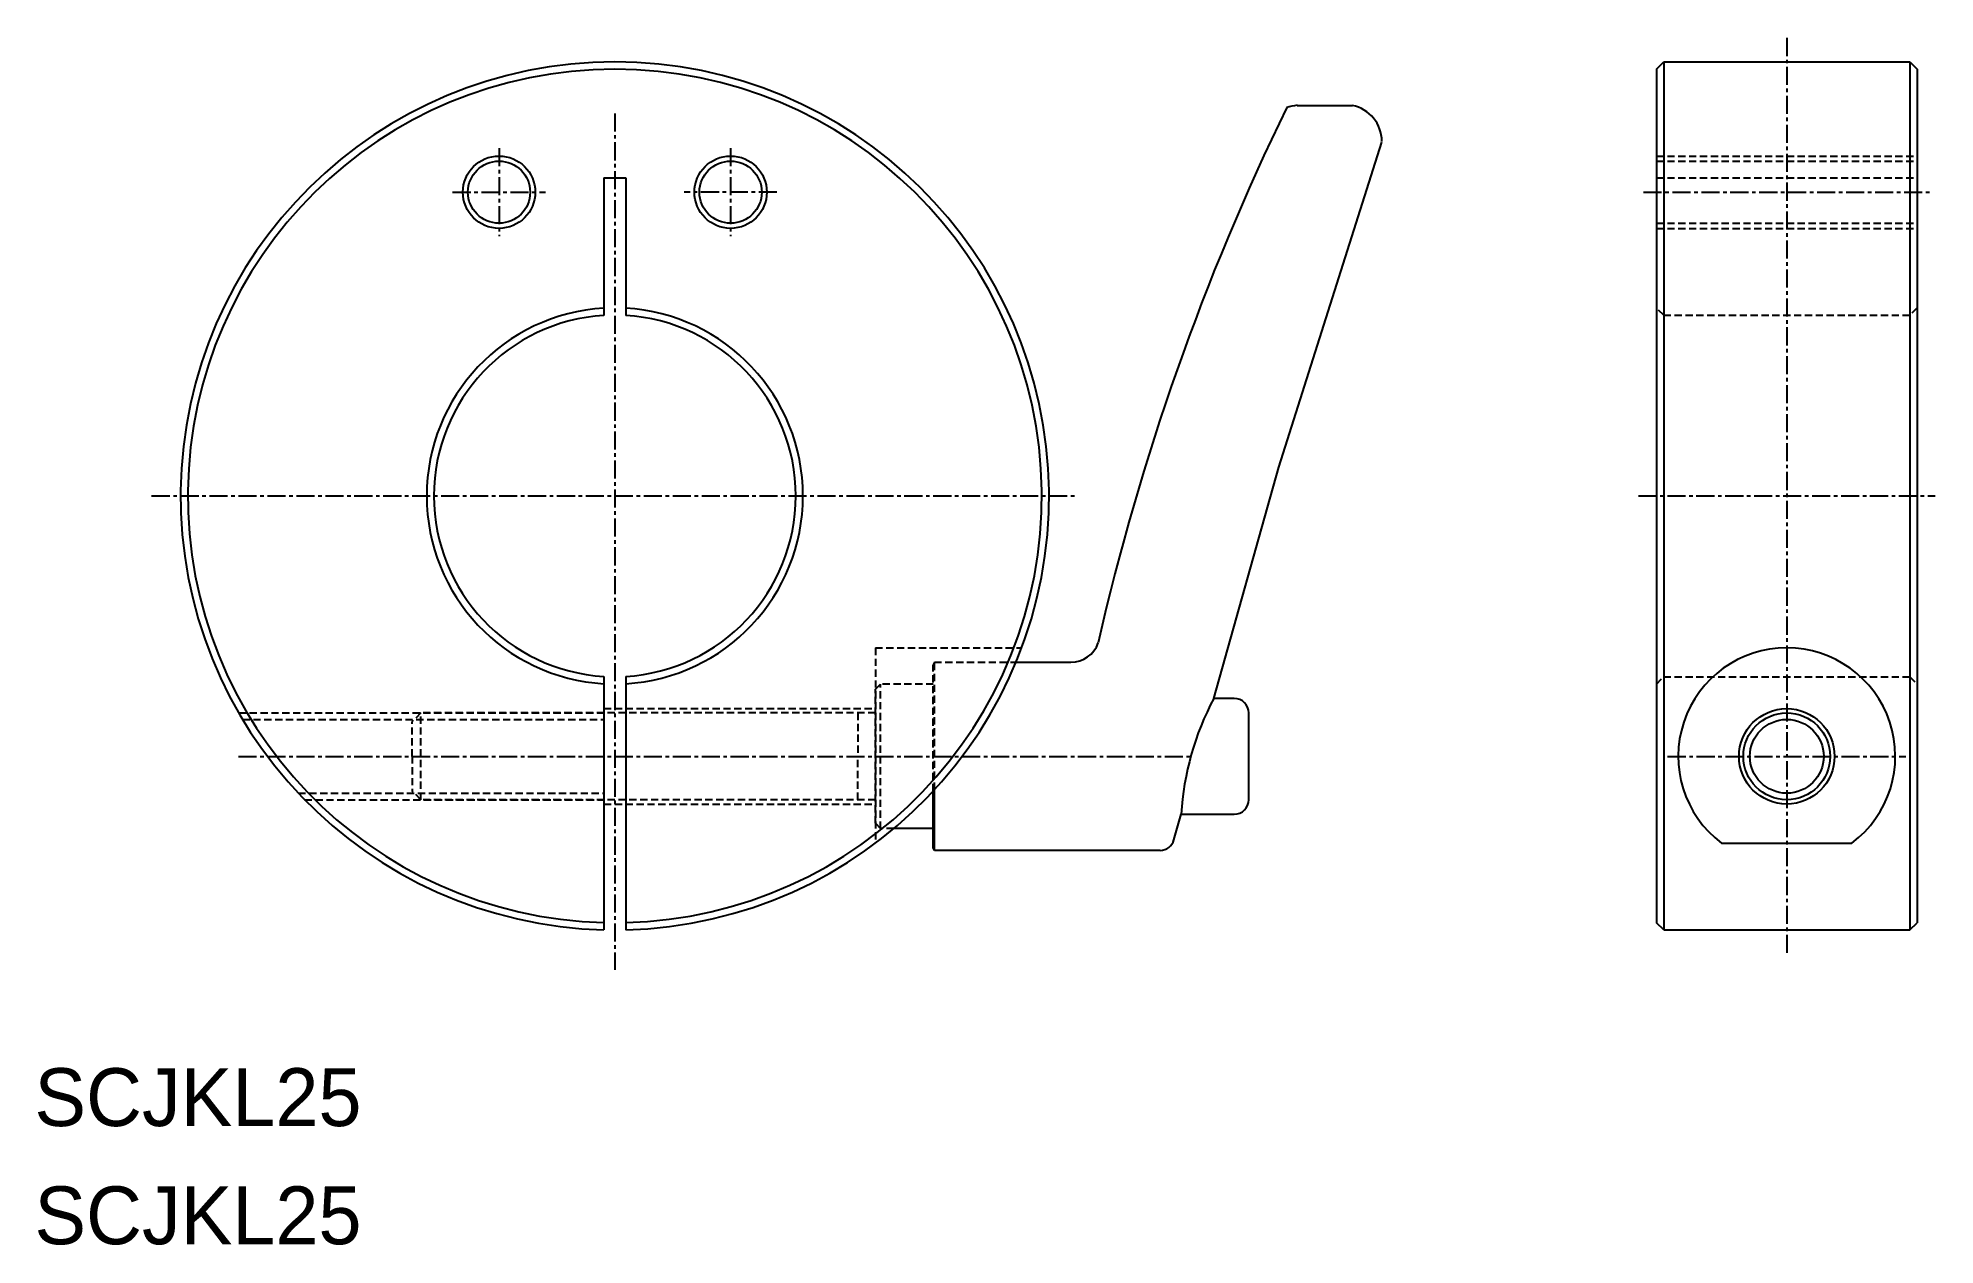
# Model space of a CAD drawing. Extents: x 10 to 141, y 10 to 93.
import ezdxf

# ---------------------------------------------------------------- set-up
doc = ezdxf.new("R2010")
doc.units = 0
doc.linetypes.add('CENTER', pattern=[2, 1.25, -0.25, 0.25, -0.25])
doc.linetypes.add('DASHED', pattern=[0.75, 0.5, -0.25])
doc.layers.get('0').update_dxf_attribs({"linetype": 'CONTINUOUS'})
doc.layers.add('CENTER', color=1, linetype='CENTER')

msp = doc.modelspace()

# ---------------------------------------------------------------- linework, layer by layer
at = {"color": 7, "linetype": 'CONTINUOUS'}
for p, q in [((122.07, 91.23), (122.57, 91.73)), ((122.07, 91.23), (122.07, 32.23)), ((122.57, 91.73), (122.57, 31.73)), ((122.57, 91.73), (139.57, 91.73)), ((139.57, 91.73), (139.57, 31.73)), ((139.57, 91.73), (140.07, 91.23)), ((140.07, 91.23), (140.07, 32.23)), ((97.24, 88.73), (101.06, 88.73)), ((95.98, 63.73), (103.1, 86.19)), ((49.35, 83.73), (49.35, 74.21)), ((49.35, 83.73), (50.85, 83.73)), ((50.85, 83.73), (50.85, 74.21)), ((91.48, 47.73), (95.98, 63.73)), ((77.81, 50.23), (81.61, 50.23)), ((49.35, 49.26), (49.35, 31.74)), ((50.85, 49.26), (50.85, 31.74)), ((92.9, 47.73), (91.48, 47.73)), ((93.9, 40.73), (93.9, 46.73)), ((72.1, 37.43), (72.1, 41.34)), ((72.18, 37.23), (72.18, 41.43)), ((88.73, 37.96), (89.23, 39.73)), ((89.23, 39.73), (92.9, 39.73)), ((72.1, 38.73), (69.36, 38.73)), ((72.18, 37.23), (72.1, 37.43)), ((87.77, 37.23), (72.18, 37.23)), ((126.57, 37.73), (135.57, 37.73)), ((122.57, 31.73), (122.07, 32.23)), ((122.57, 31.73), (139.57, 31.73)), ((139.57, 31.73), (140.07, 32.23))]:
    msp.add_line(p, q, dxfattribs=at)
at = {"color": 3, "linetype": 'DASHED'}
for p, q in [((122.07, 85.23), (140.07, 85.23)), ((122.07, 84.88), (140.07, 84.88)), ((122.07, 83.73), (140.07, 83.73)), ((122.07, 80.58), (140.07, 80.58)), ((122.07, 80.23), (140.07, 80.23)), ((122.57, 74.23), (122.07, 74.73)), ((140.07, 74.73), (139.57, 74.23)), ((122.57, 74.23), (139.57, 74.23)), ((68.1, 51.23), (78.2, 51.23)), ((68.1, 51.23), (68.1, 37.73)), ((72.18, 50.23), (72.1, 50.03)), ((72.1, 41.34), (72.1, 50.03)), ((72.18, 50.23), (77.81, 50.23)), ((72.18, 41.43), (72.18, 50.23)), ((68.1, 48.37), (68.46, 48.73)), ((68.46, 38.73), (68.46, 48.73)), ((72.1, 48.73), (68.46, 48.73)), ((122.07, 48.73), (122.57, 49.23)), ((122.57, 49.23), (139.57, 49.23)), ((139.57, 49.23), (140.07, 48.73)), ((68.1, 39.1), (68.1, 48.37)), ((24.12, 46.73), (49.35, 46.73)), ((24.38, 46.28), (49.35, 46.28)), ((36.7, 46.73), (36.1, 46.13)), ((36.1, 43.73), (36.1, 46.13)), ((68.1, 46.73), (36.7, 46.73)), ((36.7, 40.73), (36.7, 46.73)), ((49.35, 47.03), (68.1, 47.03)), ((66.9, 46.73), (66.9, 43.73)), ((36.1, 43.73), (36.1, 41.33)), ((66.9, 40.73), (66.9, 43.73)), ((28.24, 41.18), (49.35, 41.18)), ((28.67, 40.73), (49.35, 40.73)), ((36.7, 40.73), (36.1, 41.33)), ((68.1, 40.73), (36.7, 40.73)), ((49.35, 40.43), (68.1, 40.43)), ((68.1, 39.1), (68.46, 38.73)), ((69.36, 38.73), (68.46, 38.73))]:
    msp.add_line(p, q, dxfattribs=at)
at = {"color": 3, "linetype": 'CONTINUOUS'}
for centre, radius in [((42.1, 82.73), 2.5), ((58.1, 82.73), 2.5), ((131.07, 43.73), 3)]:
    msp.add_circle(centre, radius, dxfattribs=at)
at = {"color": 7, "linetype": 'CONTINUOUS'}
for centre, radius in [((42.1, 82.73), 2.15), ((58.1, 82.73), 2.15), ((131.07, 43.73), 3.3), ((131.07, 43.73), 2.55)]:
    msp.add_circle(centre, radius, dxfattribs=at)
for centre, radius, start, end in [((50.1, 61.73), 30, 271.4325, 268.5675), ((50.1, 61.73), 29.5, 271.482, 268.518), ((250.53, 13.58), 171.3, 154.0311, 167.1877), ((98.04, 82.79), 6, 97.7241, 104.6825), ((100.52, 86.21), 2.58, 0.7205, 77.814), ((50.1, 61.73), 13, 93.3074, 266.6926), ((50.1, 61.73), 13, 273.3074, 86.6926), ((50.1, 61.73), 12.5, 93.4398, 266.5602), ((50.1, 61.73), 12.5, 273.4398, 86.5602), ((81.61, 52.23), 2, 270, 340.621), ((131.07, 43.73), 7.5, 306.8699, 233.1301), ((108.91, 38.51), 19.72, 152.1114, 176.4391), ((92.9, 46.73), 1, 0, 90), ((92.9, 40.73), 1, 270, 0), ((87.77, 38.23), 1, 270, 344.2753)]:
    msp.add_arc(centre, radius, start, end, dxfattribs=at)
at = {"layer": 'CENTER', "color": 1, "linetype": 'CENTER'}
for p, q in [((131.07, 93.39), (131.07, 30.07)), ((50.1, 88.18), (50.1, 28.98)), ((42.1, 85.77), (42.1, 79.7)), ((58.1, 85.77), (58.1, 79.7)), ((38.89, 82.73), (45.3, 82.73)), ((61.3, 82.73), (54.89, 82.73)), ((121.17, 82.73), (140.97, 82.73)), ((18.1, 61.73), (82.1, 61.73)), ((120.82, 61.73), (141.32, 61.73)), ((24.1, 43.73), (89.89, 43.73)), ((122.84, 43.73), (139.29, 43.73))]:
    msp.add_line(p, q, dxfattribs=at)

# ---------------------------------------------------------------- texts
at = {"color": 7, "linetype": 'CONTINUOUS'}
for p in [(10, 18.17), (10, 10)]:
    msp.add_text('SCJKL25', height=4, dxfattribs=at).set_placement(p)

doc.saveas('drawing.dxf')
